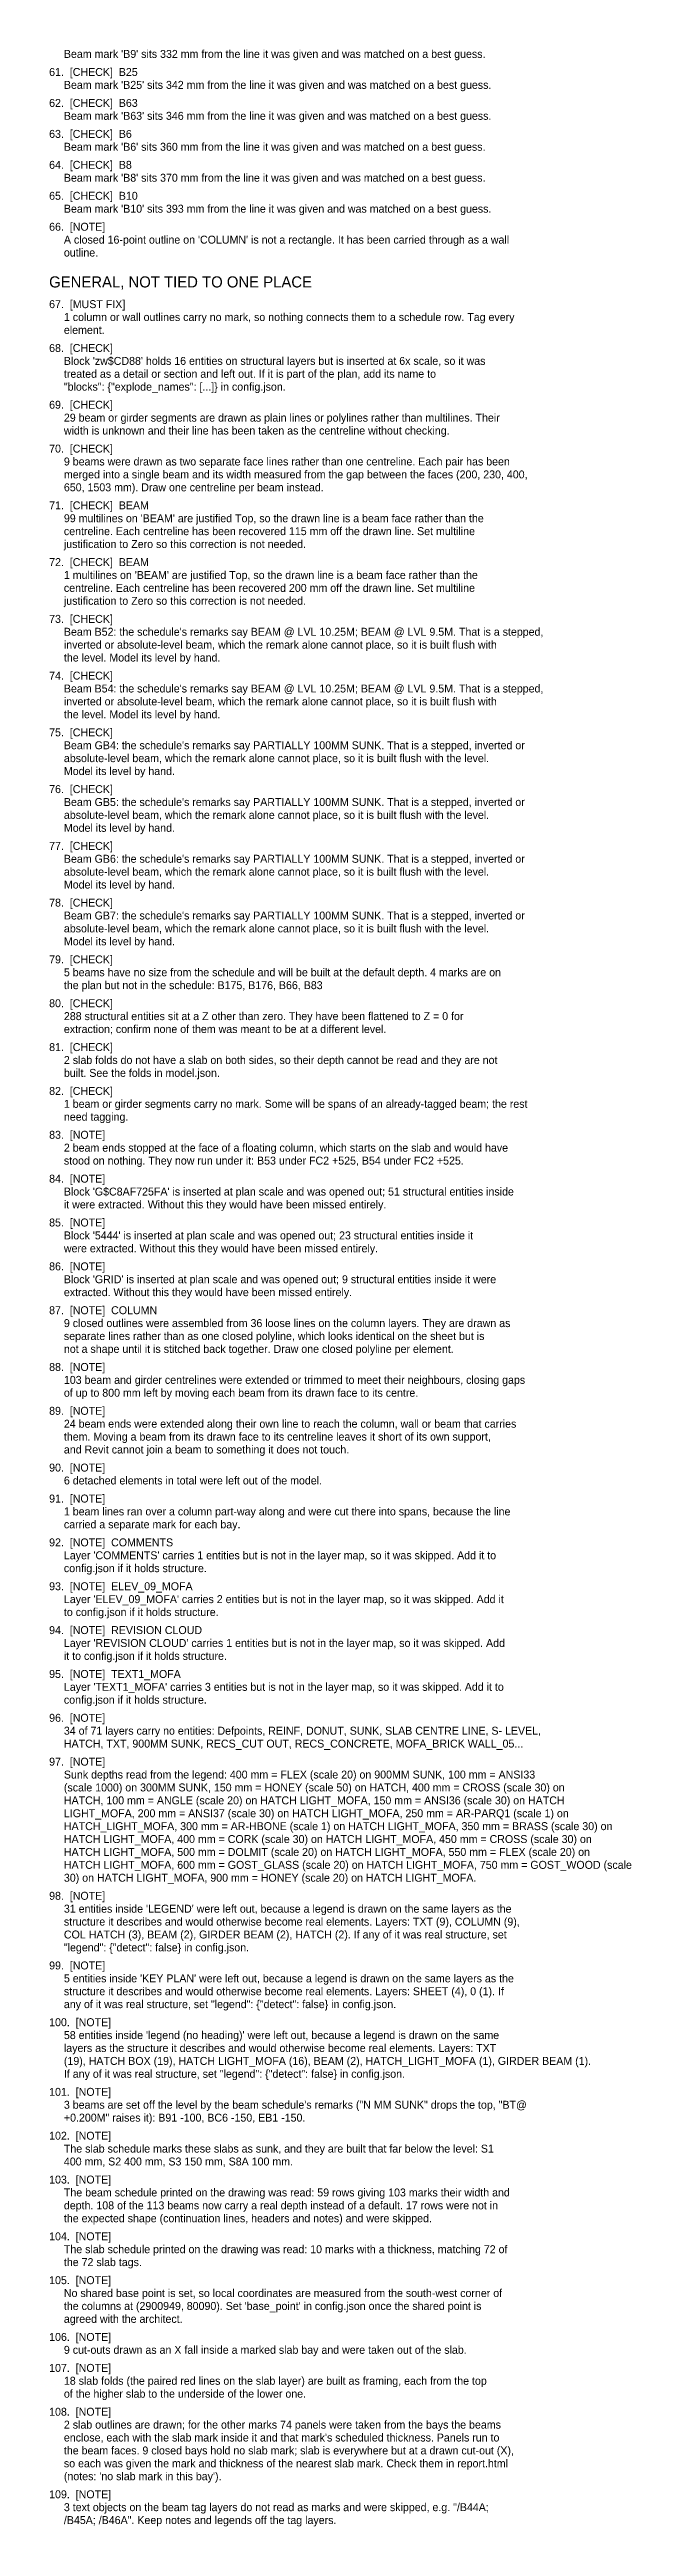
# Model space of a CAD drawing. Header units: millimetres. Extents: x 7675 to 3049577, y -133733 to 101877.
# Drawn here: x 3026145 to 3049577, y -98133 to 1725 of the extents above; entities that cross this region are included whole.
import ezdxf

# ---------------------------------------------------------------- set-up
doc = ezdxf.new("R2010")
doc.units = ezdxf.units.MM
doc.header["$LTSCALE"] = 600
for name, color, linetype in [('S-QUERY-BLOCKER', 1, 'Continuous'), ('S-QUERY-NOTE', 4, 'Continuous'), ('S-QUERY-TEXT', 7, 'Continuous'), ('S-QUERY-WARNING', 30, 'Continuous')]:
    doc.layers.add(name, color=color, linetype=linetype)

msp = doc.modelspace()

# ---------------------------------------------------------------- texts
at = {"layer": 'S-QUERY-BLOCKER'}
msp.add_text('67.  [MUST FIX]', height=320, dxfattribs=at).set_placement((3026127, -8700))
at = {"layer": 'S-QUERY-NOTE'}
for s, p in [('66.  [NOTE]', (3026127, -5580)), ('83.  [NOTE]', (3026127, -42188)), ('84.  [NOTE]', (3026127, -43956)), ('85.  [NOTE]', (3026127, -45724)), ('86.  [NOTE]', (3026127, -47492)), ('87.  [NOTE]  COLUMN', (3026127, -49260)), ('88.  [NOTE]', (3026127, -51548)), ('89.  [NOTE]', (3026127, -53316)), ('90.  [NOTE]', (3026127, -55604)), ('91.  [NOTE]', (3026127, -56852)), ('92.  [NOTE]  COMMENTS', (3026127, -58620)), ('93.  [NOTE]  ELEV_09_MOFA', (3026127, -60388)), ('94.  [NOTE]  REVISION CLOUD', (3026127, -62156)), ('95.  [NOTE]  TEXT1_MOFA', (3026127, -63924)), ('96.  [NOTE]', (3026127, -65692)), ('97.  [NOTE]', (3026127, -67460)), ('98.  [NOTE]', (3026127, -72868)), ('99.  [NOTE]', (3026127, -75676)), ('100.  [NOTE]', (3026127, -77964)), ('101.  [NOTE]', (3026127, -80772)), ('102.  [NOTE]', (3026127, -82540)), ('103.  [NOTE]', (3026127, -84308)), ('104.  [NOTE]', (3026127, -86596)), ('105.  [NOTE]', (3026127, -88364)), ('106.  [NOTE]', (3026127, -90652)), ('107.  [NOTE]', (3026127, -91900)), ('108.  [NOTE]', (3026127, -93668)), ('109.  [NOTE]', (3026127, -96996))]:
    msp.add_text(s, height=320, dxfattribs=at).set_placement(p)
at = {"layer": 'S-QUERY-TEXT'}
for s, height, p in [("     Beam mark 'B9' sits 332 mm from the line it was given and was matched on a best guess.", 320, (3026127, 1388)), ("     Beam mark 'B25' sits 342 mm from the line it was given and was matched on a best guess.", 320, (3026127, 140)), ("     Beam mark 'B63' sits 346 mm from the line it was given and was matched on a best guess.", 320, (3026127, -1108)), ("     Beam mark 'B6' sits 360 mm from the line it was given and was matched on a best guess.", 320, (3026127, -2356)), ("     Beam mark 'B8' sits 370 mm from the line it was given and was matched on a best guess.", 320, (3026127, -3604)), ("     Beam mark 'B10' sits 393 mm from the line it was given and was matched on a best guess.", 320, (3026127, -4852)), ("     A closed 16-point outline on 'COLUMN' is not a rectangle. It has been carried through as a wall", 320, (3026127, -6100)), ('     outline.', 320, (3026127, -6620)), ('GENERAL, NOT TIED TO ONE PLACE', 448, (3026127, -7868)), ('     1 column or wall outlines carry no mark, so nothing connects them to a schedule row. Tag every', 320, (3026127, -9220)), ('     element.', 320, (3026127, -9740)), ("     Block 'zw$CD88' holds 16 entities on structural layers but is inserted at 6x scale, so it was", 320, (3026127, -10988)), ('     treated as a detail or section and left out. If it is part of the plan, add its name to', 320, (3026127, -11508)), ('     "blocks": {"explode_names": [...]} in config.json.', 320, (3026127, -12028)), ('     29 beam or girder segments are drawn as plain lines or polylines rather than multilines. Their', 320, (3026127, -13276)), ('     width is unknown and their line has been taken as the centreline without checking.', 320, (3026127, -13796)), ('     9 beams were drawn as two separate face lines rather than one centreline. Each pair has been', 320, (3026127, -15044)), ('     650, 1503 mm). Draw one centreline per beam instead.', 320, (3026127, -16084)), ('     merged into a single beam and its width measured from the gap between the faces (200, 230, 400,', 320, (3026127, -15564)), ('     centreline. Each centreline has been recovered 115 mm off the drawn line. Set multiline', 320, (3026127, -17852)), ("     99 multilines on 'BEAM' are justified Top, so the drawn line is a beam face rather than the", 320, (3026127, -17332)), ('     justification to Zero so this correction is not needed.', 320, (3026127, -18372)), ('     centreline. Each centreline has been recovered 200 mm off the drawn line. Set multiline', 320, (3026127, -20140)), ("     1 multilines on 'BEAM' are justified Top, so the drawn line is a beam face rather than the", 320, (3026127, -19620)), ('     justification to Zero so this correction is not needed.', 320, (3026127, -20660)), ("     Beam B52: the schedule's remarks say BEAM @ LVL 10.25M; BEAM @ LVL 9.5M. That is a stepped,", 320, (3026127, -21908)), ('     the level. Model its level by hand.', 320, (3026127, -22948)), ('     inverted or absolute-level beam, which the remark alone cannot place, so it is built flush with', 320, (3026127, -22428)), ("     Beam B54: the schedule's remarks say BEAM @ LVL 10.25M; BEAM @ LVL 9.5M. That is a stepped,", 320, (3026127, -24196)), ('     the level. Model its level by hand.', 320, (3026127, -25236)), ('     inverted or absolute-level beam, which the remark alone cannot place, so it is built flush with', 320, (3026127, -24716)), ('     absolute-level beam, which the remark alone cannot place, so it is built flush with the level.', 320, (3026127, -27004)), ("     Beam GB4: the schedule's remarks say PARTIALLY 100MM SUNK. That is a stepped, inverted or", 320, (3026127, -26484)), ('     Model its level by hand.', 320, (3026127, -27524)), ('     absolute-level beam, which the remark alone cannot place, so it is built flush with the level.', 320, (3026127, -29292)), ("     Beam GB5: the schedule's remarks say PARTIALLY 100MM SUNK. That is a stepped, inverted or", 320, (3026127, -28772)), ('     Model its level by hand.', 320, (3026127, -29812)), ("     Beam GB6: the schedule's remarks say PARTIALLY 100MM SUNK. That is a stepped, inverted or", 320, (3026127, -31060)), ('     absolute-level beam, which the remark alone cannot place, so it is built flush with the level.', 320, (3026127, -31580)), ('     Model its level by hand.', 320, (3026127, -32100)), ('     absolute-level beam, which the remark alone cannot place, so it is built flush with the level.', 320, (3026127, -33868)), ("     Beam GB7: the schedule's remarks say PARTIALLY 100MM SUNK. That is a stepped, inverted or", 320, (3026127, -33348)), ('     Model its level by hand.', 320, (3026127, -34388)), ('     the plan but not in the schedule: B175, B176, B66, B83', 320, (3026127, -36156)), ('     5 beams have no size from the schedule and will be built at the default depth. 4 marks are on', 320, (3026127, -35636)), ('     extraction; confirm none of them was meant to be at a different level.', 320, (3026127, -37924)), ('     288 structural entities sit at a Z other than zero. They have been flattened to Z = 0 for', 320, (3026127, -37404)), ('     2 slab folds do not have a slab on both sides, so their depth cannot be read and they are not', 320, (3026127, -39172)), ('     built. See the folds in model.json.', 320, (3026127, -39692)), ('     1 beam or girder segments carry no mark. Some will be spans of an already-tagged beam; the rest', 320, (3026127, -40940)), ('     need tagging.', 320, (3026127, -41460)), ('     stood on nothing. They now run under it: B53 under FC2 +525, B54 under FC2 +525.', 320, (3026127, -43228)), ('     2 beam ends stopped at the face of a floating column, which starts on the slab and would have', 320, (3026127, -42708)), ('     it were extracted. Without this they would have been missed entirely.', 320, (3026127, -44996)), ("     Block 'G$C8AF725FA' is inserted at plan scale and was opened out; 51 structural entities inside", 320, (3026127, -44476)), ("     Block '5444' is inserted at plan scale and was opened out; 23 structural entities inside it", 320, (3026127, -46244)), ('     were extracted. Without this they would have been missed entirely.', 320, (3026127, -46764)), ("     Block 'GRID' is inserted at plan scale and was opened out; 9 structural entities inside it were", 320, (3026127, -48012)), ('     extracted. Without this they would have been missed entirely.', 320, (3026127, -48532)), ('     9 closed outlines were assembled from 36 loose lines on the column layers. They are drawn as', 320, (3026127, -49780)), ('     separate lines rather than as one closed polyline, which looks identical on the sheet but is', 320, (3026127, -50300)), ('     not a shape until it is stitched back together. Draw one closed polyline per element.', 320, (3026127, -50820)), ('     103 beam and girder centrelines were extended or trimmed to meet their neighbours, closing gaps', 320, (3026127, -52068)), ('     of up to 800 mm left by moving each beam from its drawn face to its centre.', 320, (3026127, -52588)), ('     24 beam ends were extended along their own line to reach the column, wall or beam that carries', 320, (3026127, -53836)), ('     them. Moving a beam from its drawn face to its centreline leaves it short of its own support,', 320, (3026127, -54356)), ('     and Revit cannot join a beam to something it does not touch.', 320, (3026127, -54876)), ('     6 detached elements in total were left out of the model.', 320, (3026127, -56124)), ('     carried a separate mark for each bay.', 320, (3026127, -57892)), ('     1 beam lines ran over a column part-way along and were cut there into spans, because the line', 320, (3026127, -57372)), ("     Layer 'COMMENTS' carries 1 entities but is not in the layer map, so it was skipped. Add it to", 320, (3026127, -59140)), ('     config.json if it holds structure.', 320, (3026127, -59660)), ("     Layer 'ELEV_09_MOFA' carries 2 entities but is not in the layer map, so it was skipped. Add it", 320, (3026127, -60908)), ('     to config.json if it holds structure.', 320, (3026127, -61428)), ('     it to config.json if it holds structure.', 320, (3026127, -63196)), ("     Layer 'REVISION CLOUD' carries 1 entities but is not in the layer map, so it was skipped. Add", 320, (3026127, -62676)), ('     config.json if it holds structure.', 320, (3026127, -64964)), ("     Layer 'TEXT1_MOFA' carries 3 entities but is not in the layer map, so it was skipped. Add it to", 320, (3026127, -64444)), ('     34 of 71 layers carry no entities: Defpoints, REINF, DONUT, SUNK, SLAB CENTRE LINE, S- LEVEL,', 320, (3026127, -66212)), ('     HATCH, TXT, 900MM SUNK, RECS_CUT OUT, RECS_CONCRETE, MOFA_BRICK WALL_05...', 320, (3026127, -66732)), ('     Sunk depths read from the legend: 400 mm = FLEX (scale 20) on 900MM SUNK, 100 mm = ANSI33', 320, (3026127, -67980)), ('     (scale 1000) on 300MM SUNK, 150 mm = HONEY (scale 50) on HATCH, 400 mm = CROSS (scale 30) on', 320, (3026127, -68500)), ('     HATCH, 100 mm = ANGLE (scale 20) on HATCH LIGHT_MOFA, 150 mm = ANSI36 (scale 30) on HATCH', 320, (3026127, -69020)), ('     LIGHT_MOFA, 200 mm = ANSI37 (scale 30) on HATCH LIGHT_MOFA, 250 mm = AR-PARQ1 (scale 1) on', 320, (3026127, -69540)), ('     HATCH_LIGHT_MOFA, 300 mm = AR-HBONE (scale 1) on HATCH LIGHT_MOFA, 350 mm = BRASS (scale 30) on', 320, (3026127, -70060)), ('     HATCH LIGHT_MOFA, 400 mm = CORK (scale 30) on HATCH LIGHT_MOFA, 450 mm = CROSS (scale 30) on', 320, (3026127, -70580)), ('     HATCH LIGHT_MOFA, 500 mm = DOLMIT (scale 20) on HATCH LIGHT_MOFA, 550 mm = FLEX (scale 20) on', 320, (3026127, -71100)), ('     30) on HATCH LIGHT_MOFA, 900 mm = HONEY (scale 20) on HATCH LIGHT_MOFA.', 320, (3026127, -72140)), ('     HATCH LIGHT_MOFA, 600 mm = GOST_GLASS (scale 20) on HATCH LIGHT_MOFA, 750 mm = GOST_WOOD (scale', 320, (3026127, -71620)), ('     structure it describes and would otherwise become real elements. Layers: TXT (9), COLUMN (9),', 320, (3026127, -73908)), ("     31 entities inside 'LEGEND' were left out, because a legend is drawn on the same layers as the", 320, (3026127, -73388)), ('     "legend": {"detect": false} in config.json.', 320, (3026127, -74948)), ('     COL HATCH (3), BEAM (2), GIRDER BEAM (2), HATCH (2). If any of it was real structure, set', 320, (3026127, -74428)), ("     5 entities inside 'KEY PLAN' were left out, because a legend is drawn on the same layers as the", 320, (3026127, -76196)), ('     structure it describes and would otherwise become real elements. Layers: SHEET (4), 0 (1). If', 320, (3026127, -76716)), ('     any of it was real structure, set "legend": {"detect": false} in config.json.', 320, (3026127, -77236)), ("     58 entities inside 'legend (no heading)' were left out, because a legend is drawn on the same", 320, (3026127, -78484)), ('     layers as the structure it describes and would otherwise become real elements. Layers: TXT', 320, (3026127, -79004)), ('     (19), HATCH BOX (19), HATCH LIGHT_MOFA (16), BEAM (2), HATCH_LIGHT_MOFA (1), GIRDER BEAM (1).', 320, (3026127, -79524)), ('     If any of it was real structure, set "legend": {"detect": false} in config.json.', 320, (3026127, -80044)), ('     3 beams are set off the level by the beam schedule\'s remarks ("N MM SUNK" drops the top, "BT@', 320, (3026127, -81292)), ('     +0.200M" raises it): B91 -100, BC6 -150, EB1 -150.', 320, (3026127, -81812)), ('     The slab schedule marks these slabs as sunk, and they are built that far below the level: S1', 320, (3026127, -83060)), ('     400 mm, S2 400 mm, S3 150 mm, S8A 100 mm.', 320, (3026127, -83580)), ('     The beam schedule printed on the drawing was read: 59 rows giving 103 marks their width and', 320, (3026127, -84828)), ('     the expected shape (continuation lines, headers and notes) and were skipped.', 320, (3026127, -85868)), ('     depth. 108 of the 113 beams now carry a real depth instead of a default. 17 rows were not in', 320, (3026127, -85348)), ('     The slab schedule printed on the drawing was read: 10 marks with a thickness, matching 72 of', 320, (3026127, -87116)), ('     the 72 slab tags.', 320, (3026127, -87636)), ('     No shared base point is set, so local coordinates are measured from the south-west corner of', 320, (3026127, -88884)), ("     the columns at (2900949, 80090). Set 'base_point' in config.json once the shared point is", 320, (3026127, -89404)), ('     agreed with the architect.', 320, (3026127, -89924)), ('     9 cut-outs drawn as an X fall inside a marked slab bay and were taken out of the slab.', 320, (3026127, -91172)), ('     of the higher slab to the underside of the lower one.', 320, (3026127, -92940)), ('     18 slab folds (the paired red lines on the slab layer) are built as framing, each from the top', 320, (3026127, -92420)), ('     2 slab outlines are drawn; for the other marks 74 panels were taken from the bays the beams', 320, (3026127, -94188)), ("     enclose, each with the slab mark inside it and that mark's scheduled thickness. Panels run to", 320, (3026127, -94708)), ('     the beam faces. 9 closed bays hold no slab mark; slab is everywhere but at a drawn cut-out (X),', 320, (3026127, -95228)), ('     so each was given the mark and thickness of the nearest slab mark. Check them in report.html', 320, (3026127, -95748)), ("     (notes: 'no slab mark in this bay').", 320, (3026127, -96268)), ('     /B45A; /B46A". Keep notes and legends off the tag layers.', 320, (3026127, -98036)), ('     3 text objects on the beam tag layers do not read as marks and were skipped, e.g. "/B44A;', 320, (3026127, -97516))]:
    msp.add_text(s, height=height, dxfattribs=at).set_placement(p)
at = {"layer": 'S-QUERY-WARNING'}
for s, p in [('61.  [CHECK]  B25', (3026127, 660)), ('62.  [CHECK]  B63', (3026127, -588)), ('63.  [CHECK]  B6', (3026127, -1836)), ('64.  [CHECK]  B8', (3026127, -3084)), ('65.  [CHECK]  B10', (3026127, -4332)), ('68.  [CHECK]', (3026127, -10468)), ('69.  [CHECK]', (3026127, -12756)), ('70.  [CHECK]', (3026127, -14524)), ('71.  [CHECK]  BEAM', (3026127, -16812)), ('72.  [CHECK]  BEAM', (3026127, -19100)), ('73.  [CHECK]', (3026127, -21388)), ('74.  [CHECK]', (3026127, -23676)), ('75.  [CHECK]', (3026127, -25964)), ('76.  [CHECK]', (3026127, -28252)), ('77.  [CHECK]', (3026127, -30540)), ('78.  [CHECK]', (3026127, -32828)), ('79.  [CHECK]', (3026127, -35116)), ('80.  [CHECK]', (3026127, -36884)), ('81.  [CHECK]', (3026127, -38652)), ('82.  [CHECK]', (3026127, -40420))]:
    msp.add_text(s, height=320, dxfattribs=at).set_placement(p)

doc.saveas('drawing.dxf')
